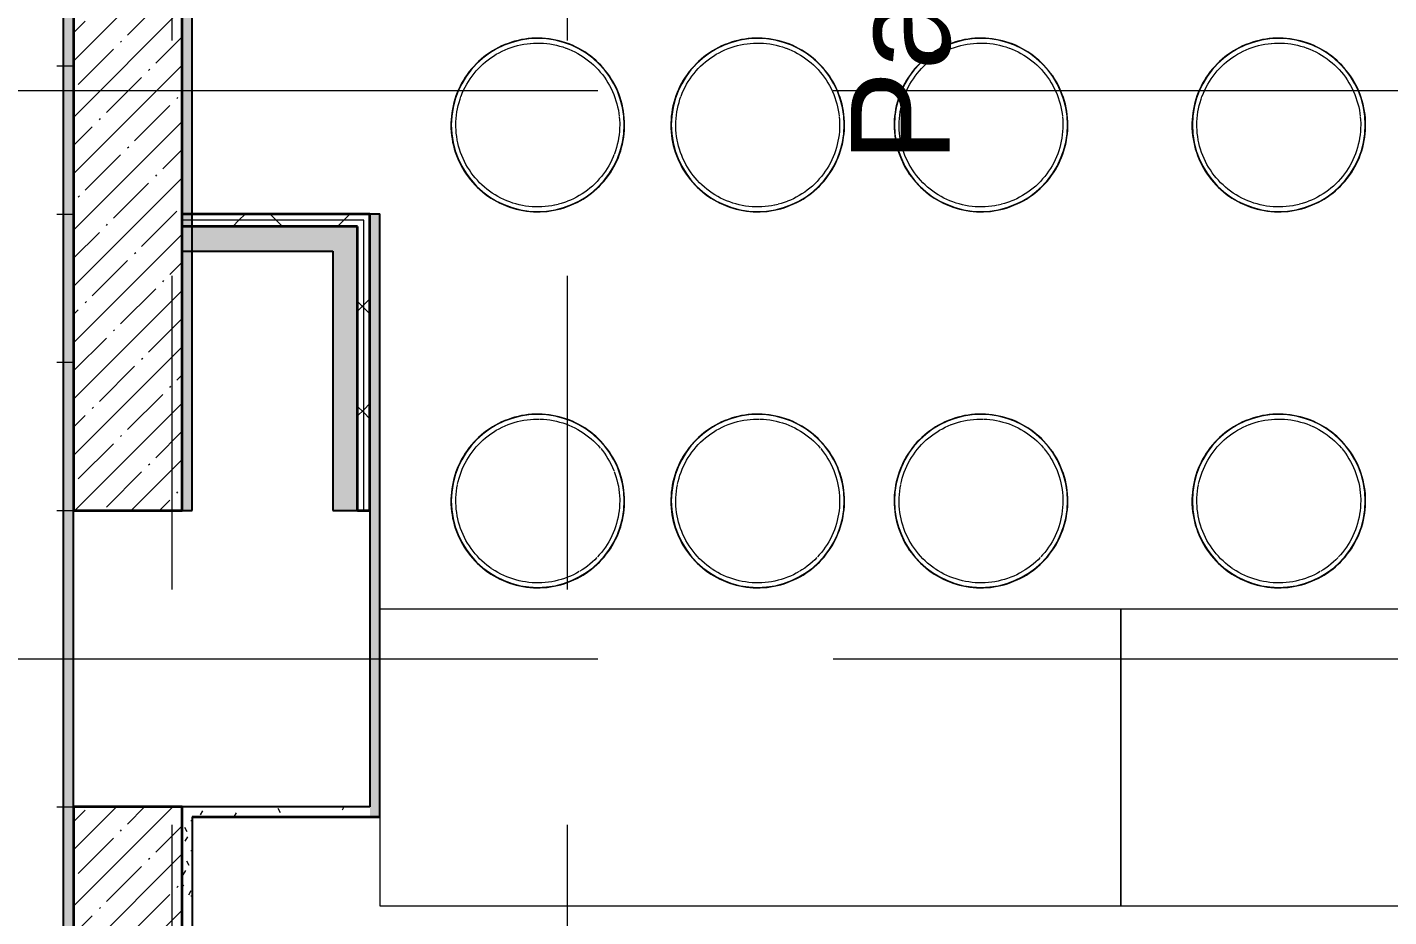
# Model space of a CAD drawing. Header units: millimetres. Extents: x 39286 to 136192, y -1987 to 27400.
# Drawn here: x 42066 to 44822, y 16478 to 18278 of the extents above; entities that cross this region are included whole.
import ezdxf

# ---------------------------------------------------------------- set-up
doc = ezdxf.new("R2010")
doc.units = ezdxf.units.MM
doc.linetypes.add('Осевая', pattern=[3175, 635, -476.25, 1587.5, -476.25])
for name, color, linetype, lineweight in [('A-WALL', 7, 'Continuous', 9), ('G-ANNO-SYMB', 7, 'Continuous', 9), ('I-WALL', 7, 'Continuous', 9), ('S-STRS-MBND', 7, 'Continuous', 9), ('Оси', 7, 'Continuous', 9), ('Оси-2', 7, 'Осевая', 9)]:
    doc.layers.add(name, color=color, linetype=linetype, lineweight=lineweight)
for name, color, linetype, lineweight, true_color in [('A-WALL-1', 7, 'Continuous', 25, 0x3c3c3c), ('A-WALL-2', 7, 'Continuous', 35, 0x3c3c3c), ('A-WALL-FNSH-2', 7, 'Continuous', 13, 0x3c3c3c), ('I-FURN-1', 7, 'Continuous', 9, 0xf0f0f0)]:
    doc.layers.add(name, color=color, linetype=linetype, lineweight=lineweight, true_color=true_color)
doc.styles.add('Arial_1', font='arial.ttf', dxfattribs={"height": 200})
pattern_1 = [(45, (0, 0), (-57.02463, 57.02463), []), (45, (57.025, 0), (-57.02463, 57.02463), [100.806, -20.161, 3.353, -16.808])]
pattern_2 = [(0, (0, 0), (121.92, 30.48), [10.058, -81.382, 10.058, -81.382, -487.68]), (0, (0, 0), (121.92, 30.48), [-182.88, 10.058, -172.822, 10.058, -81.382, -213.36]), (0, (0, 0), (121.92, 30.48), [-457.2, 10.058, -50.902, 10.058, -142.342]), (120, (45.72, 15.24), (-87.356454, 90.345817), [10.058, -81.382, 10.058, -81.382, -487.68]), (120, (45.72, 15.24), (-87.356454, 90.345817), [-182.88, 10.058, -172.822, 10.058, -81.382, -213.36]), (120, (45.72, 15.24), (-87.356454, 90.345817), [-457.2, 10.058, -50.902, 10.058, -142.342]), (240, (60.96, 76.2), (-34.563546, -120.825817), [10.058, -81.382, 10.058, -81.382, -487.68]), (240, (60.96, 76.2), (-34.563546, -120.825817), [-182.88, 10.058, -172.822, 10.058, -81.382, -213.36]), (240, (60.96, 76.2), (-34.563546, -120.825817), [-457.2, 10.058, -50.902, 10.058, -142.342])]
pattern_3 = [(45, (0, 0), (-106.066, 106.066), []), (135, (0, 0), (-106.066, -106.066), [])]

# ---------------------------------------------------------------- blocks, each defined once
blk = doc.blocks.new('Стол базовый прямоугольный - 1_216п-25420479-План разверток пом_ 1_38_ Этаж 1')
at = {"layer": 'I-FURN-1'}
for p, q in [((750, 300), (-750, 300)), ((-750, 300), (-750, -300)), ((750, -300), (750, 300)), ((-750, -300), (750, -300))]:
    blk.add_line(p, q, dxfattribs=at)
blk = doc.blocks.new('Стол базовый прямоугольный - 1_216п-V2-План разверток пом_ 1_38_ Этаж 1')
at = {"layer": 'I-FURN-1'}
for p, q in [((750, 300), (-750, 300)), ((-750, 300), (-750, -300)), ((750, 119.9), (750, 300)), ((-750, -300), (749.8, -300))]:
    blk.add_line(p, q, dxfattribs=at)
blk = doc.blocks.new('Stool _3_ - Aluminium Stool-V19-План разверток пом_ 1_38_ Этаж 1')
at = {"layer": 'I-FURN-1'}
blk.add_line((41.1, -160.6), (34.7, -162.1), dxfattribs=at)
at = {"layer": 'I-FURN-1', "flags": 128}
for points in [[(175.8, 0), (175.7, 7), (175.2, 14), (174.5, 21), (173.6, 28), (172.3, 34.9), (170.8, 41.8), (169, 48.6), (166.9, 55.3), (164.5, 61.9), (161.9, 68.5), (159.1, 74.9), (155.9, 81.2), (152.6, 87.4), (148.9, 93.4), (145.1, 99.3), (141, 105), (136.7, 110.5), (132.2, 115.9), (127.4, 121.1), (122.5, 126.1), (117.3, 130.9), (112, 135.5), (106.5, 139.9), (100.8, 144), (95, 147.9), (89, 151.6), (82.9, 155), (76.6, 158.2), (70.2, 161.2), (63.7, 163.9), (57.1, 166.3), (50.4, 168.4), (43.6, 170.3), (36.8, 171.9), (29.9, 173.2), (22.9, 174.3), (15.9, 175.1), (8.9, 175.6), (1.9, 175.8), (-5.1, 175.7), (-12.2, 175.4), (-19.2, 174.8), (-26.1, 173.8), (-33.1, 172.7), (-39.9, 171.2), (-46.8, 169.5), (-53.5, 167.5), (-60.1, 165.2), (-66.7, 162.6), (-73.2, 159.9), (-79.5, 156.8), (-85.7, 153.5), (-91.8, 149.9), (-97.7, 146.2), (-103.5, 142.1), (-109.1, 137.9), (-114.5, 133.4), (-119.7, 128.7), (-124.8, 123.8), (-129.6, 118.7), (-134.3, 113.5), (-138.7, 108), (-142.9, 102.4), (-146.9, 96.6), (-150.6, 90.6), (-154.1, 84.5), (-157.4, 78.3), (-160.4, 71.9), (-163.2, 65.5), (-165.6, 58.9), (-167.9, 52.2), (-169.8, 45.5), (-171.5, 38.6), (-172.9, 31.7), (-174, 24.8), (-174.9, 17.8), (-175.5, 10.8), (-175.8, 3.8), (-175.8, 0)], [(-15, 165.1), (-8.4, 165.6), (-1.8, 165.8), (4.8, 165.7), (11.5, 165.4), (18.1, 164.8), (24.6, 164), (31.2, 162.8), (37.7, 161.5), (44.1, 159.8), (50.5, 157.9), (56.7, 155.8)], [(-155.2, 58.4), (-152.7, 64.6), (-150, 70.6), (-147.1, 76.6), (-143.9, 82.4), (-140.5, 88.1), (-136.8, 93.6), (-133, 99), (-128.9, 104.3), (-124.6, 109.3), (-120.2, 114.2), (-115.5, 118.9), (-110.7, 123.5), (-105.6, 127.8), (-100.4, 131.9), (-95.1, 135.8), (-89.6, 139.5), (-83.9, 143)], [(-83.9, 143), (-78.1, 146.2), (-72.2, 149.2), (-66.2, 152), (-60.1, 154.5), (-53.9, 156.8), (-47.5, 158.8), (-41.1, 160.6), (-34.7, 162.1), (-28.2, 163.4), (-21.6, 164.4), (-15.3, 165.1)], [(57.5, 155.5), (62.9, 153.4), (69, 150.8), (75, 147.9), (80.8, 144.8), (86.5, 141.4), (92.1, 137.8), (97.6, 134)], [(97.6, 134), (102.9, 130), (108, 125.8), (112.9, 121.4), (117.7, 116.8), (122.3, 112), (126.6, 107), (130.8, 101.9), (134.8, 96.5), (138.5, 91.1), (142.1, 85.5), (145.4, 79.7), (148.4, 73.8), (151.3, 67.8), (153.9, 61.7), (156.2, 55.5), (158.3, 49.2), (160.2, 42.9), (161.7, 36.4), (163.1, 29.9), (164.1, 23.4), (164.8, 17.6)], [(-165.8, 0), (-165.7, 6.6), (-165.3, 13.2), (-164.6, 19.8), (-163.7, 26.4), (-162.5, 32.9), (-161, 39.4), (-159.3, 45.8), (-157.4, 52.2), (-155.5, 57.4)], [(-175.8, 0), (-175.7, -7), (-175.2, -14), (-174.5, -21), (-173.6, -28), (-172.3, -34.9), (-170.8, -41.8), (-169, -48.6), (-166.9, -55.3), (-164.5, -61.9), (-161.9, -68.5), (-159.1, -74.9), (-155.9, -81.2), (-152.6, -87.4), (-148.9, -93.4), (-145.1, -99.3), (-141, -105), (-136.7, -110.5), (-132.2, -115.9), (-127.4, -121.1), (-122.5, -126.1), (-117.3, -130.9), (-112, -135.5), (-106.5, -139.9), (-100.8, -144), (-95, -147.9), (-89, -151.6), (-82.9, -155), (-76.6, -158.2), (-70.2, -161.2), (-63.7, -163.9), (-57.1, -166.3), (-50.4, -168.4), (-43.6, -170.3), (-36.8, -171.9), (-29.9, -173.2), (-22.9, -174.3), (-15.9, -175.1), (-8.9, -175.6), (-1.9, -175.8), (5.1, -175.7), (12.2, -175.4), (19.2, -174.8), (26.1, -173.8), (33.1, -172.7), (39.9, -171.2), (46.8, -169.5), (53.5, -167.5), (60.1, -165.2), (66.7, -162.6), (73.2, -159.9), (79.5, -156.8), (85.7, -153.5), (91.8, -149.9), (97.7, -146.2), (103.5, -142.1), (109.1, -137.9), (114.5, -133.4), (119.7, -128.7), (124.8, -123.8), (129.6, -118.7), (134.3, -113.5), (138.7, -108), (142.9, -102.4), (146.9, -96.6), (150.6, -90.6), (154.1, -84.5), (157.4, -78.3), (160.4, -71.9), (163.2, -65.5), (165.6, -58.9), (167.9, -52.2), (169.8, -45.5), (171.5, -38.6), (172.9, -31.7), (174, -24.8), (174.9, -17.8), (175.5, -10.8), (175.8, -3.8), (175.8, 0)], [(-163.1, -29.9), (-164.1, -23.4), (-164.9, -16.8), (-165.5, -10.2), (-165.8, -3.6), (-165.8, 0)], [(165.8, 0), (165.7, -6.6), (165.3, -13.2), (164.6, -19.8), (163.7, -26.4), (162.5, -32.9), (161, -39.4), (159.3, -45.8), (157.4, -52.2), (155.2, -58.4), (152.7, -64.6), (150, -70.6), (147.1, -76.6), (143.9, -82.4), (140.5, -88.1), (136.8, -93.6), (133, -99), (128.9, -104.3), (124.6, -109.3), (120.2, -114.2), (115.5, -118.9), (110.7, -123.5), (105.6, -127.8), (100.4, -131.9), (95.1, -135.8), (89.6, -139.5), (83.9, -143), (78.1, -146.2), (72.2, -149.2), (66.2, -152), (60.1, -154.5)], [(164.9, 16.8), (165.5, 10.2), (165.8, 3.6), (165.8, 0)], [(33, -162.5), (28.2, -163.4), (21.6, -164.4), (15, -165.1), (8.4, -165.6), (1.8, -165.8), (-4.8, -165.7), (-11.5, -165.4), (-18.1, -164.8), (-24.6, -164), (-31.2, -162.8), (-37.7, -161.5), (-44.1, -159.8), (-50.5, -157.9), (-56.7, -155.8), (-62.9, -153.4), (-69, -150.8), (-75, -147.9), (-80.8, -144.8), (-86.5, -141.4), (-92.1, -137.8), (-97.6, -134), (-102.9, -130), (-108, -125.8), (-112.9, -121.4), (-117.7, -116.8), (-122.3, -112), (-126.6, -107), (-130.8, -101.9), (-134.8, -96.5), (-138.5, -91.1), (-142.1, -85.5), (-145.4, -79.7), (-148.4, -73.8), (-151.3, -67.8), (-153.9, -61.7), (-156.2, -55.5), (-158.3, -49.2), (-160.2, -42.9), (-161.7, -36.4), (-162.9, -30.6)], [(59.6, -154.7), (53.9, -156.8), (47.5, -158.8), (41.7, -160.4)]]:
    blk.add_lwpolyline(points, dxfattribs=at)
at = {"layer": 'I-FURN-1'}
for start, end in [(0, 180), (360, 180), (180, 0), (180, 360)]:
    blk.add_arc((0, 0), 175, start, end, dxfattribs=at)
blk = doc.blocks.new('Stool _3_ - Aluminium Stool-V29-План разверток пом_ 1_38_ Этаж 1')
at = {"layer": 'I-FURN-1'}
blk.add_line((-1.2, 165.8), (3.8, 165.7), dxfattribs=at)
at = {"layer": 'I-FURN-1', "flags": 128}
for points in [[(175.8, 0), (175.7, 7), (175.2, 14), (174.5, 21), (173.6, 28), (172.3, 34.9), (170.8, 41.8), (169, 48.6), (166.9, 55.3), (164.5, 61.9), (161.9, 68.5), (159.1, 74.9), (155.9, 81.2), (152.6, 87.4), (148.9, 93.4), (145.1, 99.3), (141, 105), (136.7, 110.5), (132.2, 115.9), (127.4, 121.1), (122.5, 126.1), (117.3, 130.9), (112, 135.5), (106.5, 139.9), (100.8, 144), (95, 147.9), (89, 151.6), (82.9, 155), (76.6, 158.2), (70.2, 161.2), (63.7, 163.9), (57.1, 166.3), (50.4, 168.4), (43.6, 170.3), (36.8, 171.9), (29.9, 173.2), (22.9, 174.3), (15.9, 175.1), (8.9, 175.6), (1.9, 175.8), (-5.1, 175.7), (-12.2, 175.4), (-19.2, 174.8), (-26.1, 173.8), (-33.1, 172.7), (-39.9, 171.2), (-46.8, 169.5), (-53.5, 167.5), (-60.1, 165.2), (-66.7, 162.6), (-73.2, 159.9), (-79.5, 156.8), (-85.7, 153.5), (-91.8, 149.9), (-97.7, 146.2), (-103.5, 142.1), (-109.1, 137.9), (-114.5, 133.4), (-119.7, 128.7), (-124.8, 123.8), (-129.6, 118.7), (-134.3, 113.5), (-138.7, 108), (-142.9, 102.4), (-146.9, 96.6), (-150.6, 90.6), (-154.1, 84.5), (-157.4, 78.3), (-160.4, 71.9), (-163.2, 65.5), (-165.6, 58.9), (-167.9, 52.2), (-169.8, 45.5), (-171.5, 38.6), (-172.9, 31.7), (-174, 24.8), (-174.9, 17.8), (-175.5, 10.8), (-175.8, 3.8), (-175.8, 0)], [(-59.6, 154.7), (-53.9, 156.8), (-47.5, 158.8), (-41.1, 160.6), (-34.7, 162.1), (-28.2, 163.4), (-21.6, 164.4), (-15, 165.1), (-8.4, 165.6), (-1.8, 165.8)], [(4.8, 165.7), (11.5, 165.4), (18.1, 164.8), (24.6, 164), (31.2, 162.8), (37.7, 161.5), (44.1, 159.8), (50.5, 157.9), (56.7, 155.8), (62.9, 153.4), (69, 150.8)], [(-105.6, 127.8), (-100.4, 131.9), (-95.1, 135.8), (-89.6, 139.5), (-83.9, 143), (-78.1, 146.2), (-72.2, 149.2), (-66.2, 152), (-60.1, 154.5)], [(69.3, 150.6), (75, 147.9), (80.8, 144.8), (86.5, 141.4), (92.1, 137.8), (97.6, 134), (102.9, 130), (108, 125.8), (112.9, 121.4), (117.7, 116.8), (122.3, 112), (126.6, 107)], [(-162.3, 33.7), (-161, 39.4), (-159.3, 45.8), (-157.4, 52.2), (-155.2, 58.4), (-152.7, 64.6), (-150, 70.6), (-147.1, 76.6), (-143.9, 82.4), (-140.5, 88.1), (-136.8, 93.6), (-133, 99), (-128.9, 104.3), (-124.6, 109.3), (-120.2, 114.2), (-115.5, 118.9), (-110.7, 123.5), (-105.9, 127.5)], [(127.5, 106), (130.8, 101.9), (134.8, 96.5), (138.5, 91.1), (142.1, 85.5), (145.4, 79.7), (148.4, 73.8), (151.3, 67.8), (153.9, 61.7), (156.2, 55.5), (158.3, 49.2), (160.2, 42.9), (161.7, 36.4), (163.1, 29.9), (164.1, 23.4), (164.9, 16.8), (165.5, 10.2), (165.8, 3.6), (165.8, 0)], [(-165.8, 0), (-165.7, 6.6), (-165.3, 13.2), (-164.6, 19.8), (-163.7, 26.4), (-162.5, 32.9)], [(-175.8, 0), (-175.7, -7), (-175.2, -14), (-174.5, -21), (-173.6, -28), (-172.3, -34.9), (-170.8, -41.8), (-169, -48.6), (-166.9, -55.3), (-164.5, -61.9), (-161.9, -68.5), (-159.1, -74.9), (-155.9, -81.2), (-152.6, -87.4), (-148.9, -93.4), (-145.1, -99.3), (-141, -105), (-136.7, -110.5), (-132.2, -115.9), (-127.4, -121.1), (-122.5, -126.1), (-117.3, -130.9), (-112, -135.5), (-106.5, -139.9), (-100.8, -144), (-95, -147.9), (-89, -151.6), (-82.9, -155), (-76.6, -158.2), (-70.2, -161.2), (-63.7, -163.9), (-57.1, -166.3), (-50.4, -168.4), (-43.6, -170.3), (-36.8, -171.9), (-29.9, -173.2), (-22.9, -174.3), (-15.9, -175.1), (-8.9, -175.6), (-1.9, -175.8), (5.1, -175.7), (12.2, -175.4), (19.2, -174.8), (26.1, -173.8), (33.1, -172.7), (39.9, -171.2), (46.8, -169.5), (53.5, -167.5), (60.1, -165.2), (66.7, -162.6), (73.2, -159.9), (79.5, -156.8), (85.7, -153.5), (91.8, -149.9), (97.7, -146.2), (103.5, -142.1), (109.1, -137.9), (114.5, -133.4), (119.7, -128.7), (124.8, -123.8), (129.6, -118.7), (134.3, -113.5), (138.7, -108), (142.9, -102.4), (146.9, -96.6), (150.6, -90.6), (154.1, -84.5), (157.4, -78.3), (160.4, -71.9), (163.2, -65.5), (165.6, -58.9), (167.9, -52.2), (169.8, -45.5), (171.5, -38.6), (172.9, -31.7), (174, -24.8), (174.9, -17.8), (175.5, -10.8), (175.8, -3.8), (175.8, 0)], [(-94.2, -136.4), (-97.6, -134), (-102.9, -130), (-108, -125.8), (-112.9, -121.4), (-117.7, -116.8), (-122.3, -112), (-126.6, -107), (-130.8, -101.9), (-134.8, -96.5), (-138.5, -91.1), (-142.1, -85.5), (-145.4, -79.7), (-148.4, -73.8), (-151.3, -67.8), (-153.9, -61.7), (-156.2, -55.5), (-158.3, -49.2), (-160.2, -42.9), (-161.7, -36.4), (-163.1, -29.9), (-164.1, -23.4), (-164.9, -16.8), (-165.5, -10.2), (-165.8, -3.6), (-165.8, 0)], [(165.8, 0), (165.7, -6.6), (165.3, -13.2), (164.6, -19.8), (163.7, -26.4), (162.5, -32.9), (161, -39.4), (159.3, -45.8), (157.4, -52.2), (155.2, -58.4), (152.7, -64.6), (150, -70.6), (147.1, -76.6), (143.9, -82.4), (140.5, -88.1), (136.8, -93.6), (133, -99), (128.9, -104.3), (124.6, -109.3), (121, -113.4)], [(-44.1, -159.8), (-50.5, -157.9), (-56.7, -155.8), (-62.9, -153.4), (-69, -150.8), (-75, -147.9), (-80.8, -144.8), (-86.5, -141.4), (-92.1, -137.8), (-93.6, -136.8)], [(119.9, -114.5), (115.5, -118.9), (110.7, -123.5), (105.6, -127.8), (100.4, -131.9), (95.1, -135.8), (89.6, -139.5), (85, -142.3)], [(83.9, -143), (78.1, -146.2), (72.2, -149.2), (66.2, -152), (60.1, -154.5), (53.9, -156.8), (47.5, -158.8), (41.1, -160.6), (34.7, -162.1), (28.2, -163.4), (21.6, -164.4), (15, -165.1), (8.4, -165.6), (1.8, -165.8), (-4.8, -165.7), (-11.5, -165.4), (-18.1, -164.8), (-24.6, -164), (-31.2, -162.8), (-37.7, -161.5), (-44.1, -159.8)]]:
    blk.add_lwpolyline(points, dxfattribs=at)
at = {"layer": 'I-FURN-1'}
for start, end in [(360, 180), (0, 180), (180, 0), (180, 360)]:
    blk.add_arc((0, 0), 175, start, end, dxfattribs=at)
blk = doc.blocks.new('Stool _3_ - Aluminium Stool-V35-План разверток пом_ 1_38_ Этаж 1')
at = {"layer": 'I-FURN-1'}
blk.add_line((-1.2, 165.8), (3.8, 165.7), dxfattribs=at)
at = {"layer": 'I-FURN-1', "flags": 128}
for points in [[(175.8, 0), (175.7, 7), (175.2, 14), (174.5, 21), (173.6, 28), (172.3, 34.9), (170.8, 41.8), (169, 48.6), (166.9, 55.3), (164.5, 61.9), (161.9, 68.5), (159.1, 74.9), (155.9, 81.2), (152.6, 87.4), (148.9, 93.4), (145.1, 99.3), (141, 105), (136.7, 110.5), (132.2, 115.9), (127.4, 121.1), (122.5, 126.1), (117.3, 130.9), (112, 135.5), (106.5, 139.9), (100.8, 144), (95, 147.9), (89, 151.6), (82.9, 155), (76.6, 158.2), (70.2, 161.2), (63.7, 163.9), (57.1, 166.3), (50.4, 168.4), (43.6, 170.3), (36.8, 171.9), (29.9, 173.2), (22.9, 174.3), (15.9, 175.1), (8.9, 175.6), (1.9, 175.8), (-5.1, 175.7), (-12.2, 175.4), (-19.2, 174.8), (-26.1, 173.8), (-33.1, 172.7), (-39.9, 171.2), (-46.8, 169.5), (-53.5, 167.5), (-60.1, 165.2), (-66.7, 162.6), (-73.2, 159.9), (-79.5, 156.8), (-85.7, 153.5), (-91.8, 149.9), (-97.7, 146.2), (-103.5, 142.1), (-109.1, 137.9), (-114.5, 133.4), (-119.7, 128.7), (-124.8, 123.8), (-129.6, 118.7), (-134.3, 113.5), (-138.7, 108), (-142.9, 102.4), (-146.9, 96.6), (-150.6, 90.6), (-154.1, 84.5), (-157.4, 78.3), (-160.4, 71.9), (-163.2, 65.5), (-165.6, 58.9), (-167.9, 52.2), (-169.8, 45.5), (-171.5, 38.6), (-172.9, 31.7), (-174, 24.8), (-174.9, 17.8), (-175.5, 10.8), (-175.8, 3.8), (-175.8, 0)], [(-59.6, 154.7), (-53.9, 156.8), (-47.5, 158.8), (-41.1, 160.6), (-34.7, 162.1), (-28.2, 163.4), (-21.6, 164.4), (-15, 165.1), (-8.4, 165.6), (-1.8, 165.8)], [(4.8, 165.7), (11.5, 165.4), (18.1, 164.8), (24.6, 164), (31.2, 162.8), (37.7, 161.5), (44.1, 159.8), (50.5, 157.9), (56.7, 155.8), (62.9, 153.4), (69, 150.8)], [(-105.6, 127.8), (-100.4, 131.9), (-95.1, 135.8), (-89.6, 139.5), (-83.9, 143), (-78.1, 146.2), (-72.2, 149.2), (-66.2, 152), (-60.1, 154.5)], [(69.3, 150.6), (75, 147.9), (80.8, 144.8), (86.5, 141.4), (92.1, 137.8), (97.6, 134), (102.9, 130), (108, 125.8), (112.9, 121.4), (117.7, 116.8), (122.3, 112), (126.6, 107)], [(-162.3, 33.7), (-161, 39.4), (-159.3, 45.8), (-157.4, 52.2), (-155.2, 58.4), (-152.7, 64.6), (-150, 70.6), (-147.1, 76.6), (-143.9, 82.4), (-140.5, 88.1), (-136.8, 93.6), (-133, 99), (-128.9, 104.3), (-124.6, 109.3), (-120.2, 114.2), (-115.5, 118.9), (-110.7, 123.5), (-105.9, 127.5)], [(127.5, 106), (130.8, 101.9), (134.8, 96.5), (138.5, 91.1), (142.1, 85.5), (145.4, 79.7), (148.4, 73.8), (151.3, 67.8), (153.9, 61.7), (154.3, 60.7)], [(154.7, 59.7), (156.2, 55.5), (158.3, 49.2), (160.2, 42.9), (161.7, 36.4), (163.1, 29.9), (164.1, 23.4), (164.9, 16.8), (165.5, 10.2), (165.8, 3.6), (165.8, 0)], [(-165.8, 0), (-165.7, 6.6), (-165.3, 13.2), (-164.6, 19.8), (-163.7, 26.4), (-162.5, 32.9)], [(-175.8, 0), (-175.7, -7), (-175.2, -14), (-174.5, -21), (-173.6, -28), (-172.3, -34.9), (-170.8, -41.8), (-169, -48.6), (-166.9, -55.3), (-164.5, -61.9), (-161.9, -68.5), (-159.1, -74.9), (-155.9, -81.2), (-152.6, -87.4), (-148.9, -93.4), (-145.1, -99.3), (-141, -105), (-136.7, -110.5), (-132.2, -115.9), (-127.4, -121.1), (-122.5, -126.1), (-117.3, -130.9), (-112, -135.5), (-106.5, -139.9), (-100.8, -144), (-95, -147.9), (-89, -151.6), (-82.9, -155), (-76.6, -158.2), (-70.2, -161.2), (-63.7, -163.9), (-57.1, -166.3), (-50.4, -168.4), (-43.6, -170.3), (-36.8, -171.9), (-29.9, -173.2), (-22.9, -174.3), (-15.9, -175.1), (-8.9, -175.6), (-1.9, -175.8), (5.1, -175.7), (12.2, -175.4), (19.2, -174.8), (26.1, -173.8), (33.1, -172.7), (39.9, -171.2), (46.8, -169.5), (53.5, -167.5), (60.1, -165.2), (66.7, -162.6), (73.2, -159.9), (79.5, -156.8), (85.7, -153.5), (91.8, -149.9), (97.7, -146.2), (103.5, -142.1), (109.1, -137.9), (114.5, -133.4), (119.7, -128.7), (124.8, -123.8), (129.6, -118.7), (134.3, -113.5), (138.7, -108), (142.9, -102.4), (146.9, -96.6), (150.6, -90.6), (154.1, -84.5), (157.4, -78.3), (160.4, -71.9), (163.2, -65.5), (165.6, -58.9), (167.9, -52.2), (169.8, -45.5), (171.5, -38.6), (172.9, -31.7), (174, -24.8), (174.9, -17.8), (175.5, -10.8), (175.8, -3.8), (175.8, 0)], [(-94.2, -136.4), (-97.6, -134), (-102.9, -130), (-108, -125.8), (-112.9, -121.4), (-117.7, -116.8), (-122.3, -112), (-126.6, -107), (-130.8, -101.9), (-134.8, -96.5), (-138.5, -91.1), (-142.1, -85.5), (-145.4, -79.7), (-148.4, -73.8), (-151.3, -67.8), (-153.9, -61.7), (-156.2, -55.5), (-158.3, -49.2), (-160.2, -42.9), (-161.7, -36.4), (-163.1, -29.9), (-164.1, -23.4), (-164.9, -16.8), (-165.5, -10.2), (-165.8, -3.6), (-165.8, 0)], [(165.8, 0), (165.7, -6.6), (165.3, -13.2), (164.6, -19.8), (163.7, -26.4), (162.5, -32.9), (161, -39.4), (159.3, -45.8), (157.4, -52.2), (155.2, -58.4), (152.7, -64.6), (150, -70.6), (147.1, -76.6), (143.9, -82.4), (140.5, -88.1), (136.8, -93.6), (133, -99), (128.9, -104.3), (124.6, -109.3), (121, -113.4)], [(-44.1, -159.8), (-50.5, -157.9), (-56.7, -155.8), (-62.9, -153.4), (-69, -150.8), (-75, -147.9), (-80.8, -144.8), (-86.5, -141.4), (-92.1, -137.8), (-93.6, -136.8)], [(119.9, -114.5), (115.5, -118.9), (110.7, -123.5), (105.6, -127.8), (100.4, -131.9), (95.1, -135.8), (89.6, -139.5), (85, -142.3)], [(83.9, -143), (78.1, -146.2), (72.2, -149.2), (66.2, -152), (60.1, -154.5), (53.9, -156.8), (47.5, -158.8), (41.1, -160.6), (34.7, -162.1), (28.2, -163.4), (21.6, -164.4), (15, -165.1), (8.4, -165.6), (1.8, -165.8), (-4.8, -165.7), (-11.5, -165.4), (-18.1, -164.8), (-24.6, -164), (-31.2, -162.8), (-37.7, -161.5), (-44.1, -159.8)]]:
    blk.add_lwpolyline(points, dxfattribs=at)
at = {"layer": 'I-FURN-1'}
for start, end in [(360, 180), (0, 180), (180, 0), (180, 360)]:
    blk.add_arc((0, 0), 175, start, end, dxfattribs=at)
blk = doc.blocks.new('Stool _3_ - Aluminium Stool-V36-План разверток пом_ 1_38_ Этаж 1')
at = {"layer": 'I-FURN-1'}
blk.add_line((-1.2, 165.8), (3.8, 165.7), dxfattribs=at)
at = {"layer": 'I-FURN-1', "flags": 128}
for points in [[(175.8, 0), (175.7, 7), (175.2, 14), (174.5, 21), (173.6, 28), (172.3, 34.9), (170.8, 41.8), (169, 48.6), (166.9, 55.3), (164.5, 61.9), (161.9, 68.5), (159.1, 74.9), (155.9, 81.2), (152.6, 87.4), (148.9, 93.4), (145.1, 99.3), (141, 105), (136.7, 110.5), (132.2, 115.9), (127.4, 121.1), (122.5, 126.1), (117.3, 130.9), (112, 135.5), (106.5, 139.9), (100.8, 144), (95, 147.9), (89, 151.6), (82.9, 155), (76.6, 158.2), (70.2, 161.2), (63.7, 163.9), (57.1, 166.3), (50.4, 168.4), (43.6, 170.3), (36.8, 171.9), (29.9, 173.2), (22.9, 174.3), (15.9, 175.1), (8.9, 175.6), (1.9, 175.8), (-5.1, 175.7), (-12.2, 175.4), (-19.2, 174.8), (-26.1, 173.8), (-33.1, 172.7), (-39.9, 171.2), (-46.8, 169.5), (-53.5, 167.5), (-60.1, 165.2), (-66.7, 162.6), (-73.2, 159.9), (-79.5, 156.8), (-85.7, 153.5), (-91.8, 149.9), (-97.7, 146.2), (-103.5, 142.1), (-109.1, 137.9), (-114.5, 133.4), (-119.7, 128.7), (-124.8, 123.8), (-129.6, 118.7), (-134.3, 113.5), (-138.7, 108), (-142.9, 102.4), (-146.9, 96.6), (-150.6, 90.6), (-154.1, 84.5), (-157.4, 78.3), (-160.4, 71.9), (-163.2, 65.5), (-165.6, 58.9), (-167.9, 52.2), (-169.8, 45.5), (-171.5, 38.6), (-172.9, 31.7), (-174, 24.8), (-174.9, 17.8), (-175.5, 10.8), (-175.8, 3.8), (-175.8, 0)], [(-59.6, 154.7), (-53.9, 156.8), (-47.5, 158.8), (-41.1, 160.6), (-34.7, 162.1), (-28.2, 163.4), (-21.6, 164.4), (-15, 165.1), (-8.4, 165.6), (-1.8, 165.8)], [(4.8, 165.7), (11.5, 165.4), (18.1, 164.8), (24.6, 164), (31.2, 162.8), (37.7, 161.5), (44.1, 159.8), (50.5, 157.9), (56.7, 155.8), (62.9, 153.4), (69, 150.8)], [(-105.6, 127.8), (-100.4, 131.9), (-95.1, 135.8), (-89.6, 139.5), (-83.9, 143), (-78.1, 146.2), (-72.2, 149.2), (-66.2, 152), (-60.1, 154.5)], [(69.3, 150.6), (75, 147.9), (80.8, 144.8), (86.5, 141.4), (92.1, 137.8), (97.6, 134), (102.9, 130), (108, 125.8), (112.9, 121.4), (117.7, 116.8), (122.3, 112), (126.6, 107)], [(-162.3, 33.7), (-161, 39.4), (-159.3, 45.8), (-157.4, 52.2), (-155.2, 58.4), (-152.7, 64.6), (-150, 70.6), (-147.1, 76.6), (-143.9, 82.4), (-140.5, 88.1), (-136.8, 93.6), (-133, 99), (-128.9, 104.3), (-124.6, 109.3), (-120.2, 114.2), (-115.5, 118.9), (-110.7, 123.5), (-105.9, 127.5)], [(127.5, 106), (130.8, 101.9), (134.8, 96.5), (138.5, 91.1), (142.1, 85.5), (145.4, 79.7), (148.4, 73.8), (151.3, 67.8), (153.9, 61.7), (156.2, 55.5), (158.3, 49.2), (160.2, 42.9), (161.7, 36.4), (163.1, 29.9), (164.1, 23.4), (164.9, 16.8), (165.5, 10.2), (165.8, 3.6), (165.8, 0)], [(-165.8, 0), (-165.7, 6.6), (-165.3, 13.2), (-164.6, 19.8), (-163.7, 26.4), (-162.5, 32.9)], [(-175.8, 0), (-175.7, -7), (-175.2, -14), (-174.5, -21), (-173.6, -28), (-172.3, -34.9), (-170.8, -41.8), (-169, -48.6), (-166.9, -55.3), (-164.5, -61.9), (-161.9, -68.5), (-159.1, -74.9), (-155.9, -81.2), (-152.6, -87.4), (-148.9, -93.4), (-145.1, -99.3), (-141, -105), (-136.7, -110.5), (-132.2, -115.9), (-127.4, -121.1), (-122.5, -126.1), (-117.3, -130.9), (-112, -135.5), (-106.5, -139.9), (-100.8, -144), (-95, -147.9), (-89, -151.6), (-82.9, -155), (-76.6, -158.2), (-70.2, -161.2), (-63.7, -163.9), (-57.1, -166.3), (-50.4, -168.4), (-43.6, -170.3), (-36.8, -171.9), (-29.9, -173.2), (-22.9, -174.3), (-15.9, -175.1), (-8.9, -175.6), (-1.9, -175.8), (5.1, -175.7), (12.2, -175.4), (19.2, -174.8), (26.1, -173.8), (33.1, -172.7), (39.9, -171.2), (46.8, -169.5), (53.5, -167.5), (60.1, -165.2), (66.7, -162.6), (73.2, -159.9), (79.5, -156.8), (85.7, -153.5), (91.8, -149.9), (97.7, -146.2), (103.5, -142.1), (109.1, -137.9), (114.5, -133.4), (119.7, -128.7), (124.8, -123.8), (129.6, -118.7), (134.3, -113.5), (138.7, -108), (142.9, -102.4), (146.9, -96.6), (150.6, -90.6), (154.1, -84.5), (157.4, -78.3), (160.4, -71.9), (163.2, -65.5), (165.6, -58.9), (167.9, -52.2), (169.8, -45.5), (171.5, -38.6), (172.9, -31.7), (174, -24.8), (174.9, -17.8), (175.5, -10.8), (175.8, -3.8), (175.8, 0)], [(-94.2, -136.4), (-97.6, -134), (-102.9, -130), (-108, -125.8), (-112.9, -121.4), (-117.7, -116.8), (-122.3, -112), (-126.6, -107), (-130.8, -101.9), (-134.8, -96.5), (-138.5, -91.1), (-142.1, -85.5), (-145.4, -79.7), (-148.4, -73.8), (-151.3, -67.8), (-153.9, -61.7), (-156.2, -55.5), (-158.3, -49.2), (-160.2, -42.9), (-161.7, -36.4), (-163.1, -29.9), (-164.1, -23.4), (-164.9, -16.8), (-165.5, -10.2), (-165.8, -3.6), (-165.8, 0)], [(165.8, 0), (165.7, -6.6), (165.3, -13.2), (164.6, -19.8), (163.7, -26.4), (162.5, -32.9), (161, -39.4), (159.3, -45.8), (157.4, -52.2), (155.2, -58.4), (152.7, -64.6), (150, -70.6), (147.1, -76.6), (143.9, -82.4), (140.5, -88.1), (136.8, -93.6), (133, -99), (128.9, -104.3), (124.6, -109.3), (121, -113.4)], [(-44.1, -159.8), (-50.5, -157.9), (-56.7, -155.8), (-62.9, -153.4), (-69, -150.8), (-75, -147.9), (-80.8, -144.8), (-86.5, -141.4), (-92.1, -137.8), (-93.6, -136.8)], [(119.9, -114.5), (115.5, -118.9), (110.7, -123.5), (105.6, -127.8), (100.4, -131.9), (95.1, -135.8), (89.6, -139.5), (85.1, -142.3)], [(83.9, -143), (78.1, -146.2), (72.2, -149.2), (66.2, -152), (60.1, -154.5), (53.9, -156.8), (47.5, -158.8), (41.1, -160.6), (34.7, -162.1), (28.2, -163.4), (21.6, -164.4), (15, -165.1), (8.4, -165.6), (1.8, -165.8), (-4.8, -165.7), (-11.5, -165.4), (-18.1, -164.8), (-24.6, -164), (-31.2, -162.8), (-37.7, -161.5), (-44.1, -159.8)]]:
    blk.add_lwpolyline(points, dxfattribs=at)
at = {"layer": 'I-FURN-1'}
for start, end in [(360, 180), (0, 180), (180, 0), (180, 360)]:
    blk.add_arc((0, 0), 175, start, end, dxfattribs=at)
blk = doc.blocks.new('Stool _3_ - Aluminium Stool-V40-План разверток пом_ 1_38_ Этаж 1')
at = {"layer": 'I-FURN-1'}
blk.add_line((41.1, -160.6), (34.7, -162.1), dxfattribs=at)
at = {"layer": 'I-FURN-1', "flags": 128}
for points in [[(175.8, 0), (175.7, 7), (175.2, 14), (174.5, 21), (173.6, 28), (172.3, 34.9), (170.8, 41.8), (169, 48.6), (166.9, 55.3), (164.5, 61.9), (161.9, 68.5), (159.1, 74.9), (155.9, 81.2), (152.6, 87.4), (148.9, 93.4), (145.1, 99.3), (141, 105), (136.7, 110.5), (132.2, 115.9), (127.4, 121.1), (122.5, 126.1), (117.3, 130.9), (112, 135.5), (106.5, 139.9), (100.8, 144), (95, 147.9), (89, 151.6), (82.9, 155), (76.6, 158.2), (70.2, 161.2), (63.7, 163.9), (57.1, 166.3), (50.4, 168.4), (43.6, 170.3), (36.8, 171.9), (29.9, 173.2), (22.9, 174.3), (15.9, 175.1), (8.9, 175.6), (1.9, 175.8), (-5.1, 175.7), (-12.2, 175.4), (-19.2, 174.8), (-26.1, 173.8), (-33.1, 172.7), (-39.9, 171.2), (-46.8, 169.5), (-53.5, 167.5), (-60.1, 165.2), (-66.7, 162.6), (-73.2, 159.9), (-79.5, 156.8), (-85.7, 153.5), (-91.8, 149.9), (-97.7, 146.2), (-103.5, 142.1), (-109.1, 137.9), (-114.5, 133.4), (-119.7, 128.7), (-124.8, 123.8), (-129.6, 118.7), (-134.3, 113.5), (-138.7, 108), (-142.9, 102.4), (-146.9, 96.6), (-150.6, 90.6), (-154.1, 84.5), (-157.4, 78.3), (-160.4, 71.9), (-163.2, 65.5), (-165.6, 58.9), (-167.9, 52.2), (-169.8, 45.5), (-171.5, 38.6), (-172.9, 31.7), (-174, 24.8), (-174.9, 17.8), (-175.5, 10.8), (-175.8, 3.8), (-175.8, 0)], [(-15, 165.1), (-8.4, 165.6), (-1.8, 165.8), (4.8, 165.7), (11.5, 165.4), (18.1, 164.8), (24.6, 164), (31.2, 162.8), (37.7, 161.5), (44.1, 159.8), (50.5, 157.9), (56.7, 155.8)], [(-155.2, 58.4), (-152.7, 64.6), (-150, 70.6), (-147.1, 76.6), (-143.9, 82.4), (-140.5, 88.1), (-136.8, 93.6), (-133, 99), (-128.9, 104.3), (-124.6, 109.3), (-120.2, 114.2), (-115.5, 118.9), (-110.7, 123.5), (-105.6, 127.8), (-100.4, 131.9), (-95.1, 135.8), (-89.6, 139.5), (-83.9, 143)], [(-83.9, 143), (-78.1, 146.2), (-72.2, 149.2), (-66.2, 152), (-60.1, 154.5), (-53.9, 156.8), (-47.5, 158.8), (-41.1, 160.6), (-34.7, 162.1), (-28.2, 163.4), (-21.6, 164.4), (-15.3, 165.1)], [(57.5, 155.5), (62.9, 153.4), (69, 150.8), (75, 147.9), (80.8, 144.8), (86.5, 141.4), (92.1, 137.8), (97.6, 134)], [(97.6, 134), (102.9, 130), (108, 125.8), (112.9, 121.4), (117.7, 116.8), (122.3, 112), (126.6, 107), (130.8, 101.9), (134.8, 96.5), (138.5, 91.1), (142.1, 85.5), (145.4, 79.7), (148.4, 73.8), (151.3, 67.8), (153.9, 61.7), (156.2, 55.5), (158.3, 49.2), (160.2, 42.9), (161.7, 36.4), (163.1, 29.9), (164.1, 23.4), (164.8, 17.6)], [(-165.8, 0), (-165.7, 6.6), (-165.3, 13.2), (-164.6, 19.8), (-163.7, 26.4), (-162.5, 32.9), (-161, 39.4), (-159.3, 45.8), (-157.4, 52.2), (-155.5, 57.4)], [(-175.8, 0), (-175.7, -7), (-175.2, -14), (-174.5, -21), (-173.6, -28), (-172.3, -34.9), (-170.8, -41.8), (-169, -48.6), (-166.9, -55.3), (-164.5, -61.9), (-161.9, -68.5), (-159.1, -74.9), (-155.9, -81.2), (-152.6, -87.4), (-148.9, -93.4), (-145.1, -99.3), (-141, -105), (-136.7, -110.5), (-132.2, -115.9), (-127.4, -121.1), (-122.5, -126.1), (-117.3, -130.9), (-112, -135.5), (-106.5, -139.9), (-100.8, -144), (-95, -147.9), (-89, -151.6), (-82.9, -155), (-76.6, -158.2), (-70.2, -161.2), (-63.7, -163.9), (-57.1, -166.3), (-50.4, -168.4), (-43.6, -170.3), (-36.8, -171.9), (-29.9, -173.2), (-22.9, -174.3), (-15.9, -175.1), (-8.9, -175.6), (-1.9, -175.8), (5.1, -175.7), (12.2, -175.4), (19.2, -174.8), (26.1, -173.8), (33.1, -172.7), (39.9, -171.2), (46.8, -169.5), (53.5, -167.5), (60.1, -165.2), (66.7, -162.6), (73.2, -159.9), (79.5, -156.8), (85.7, -153.5), (91.8, -149.9), (97.7, -146.2), (103.5, -142.1), (109.1, -137.9), (114.5, -133.4), (119.7, -128.7), (124.8, -123.8), (129.6, -118.7), (134.3, -113.5), (138.7, -108), (142.9, -102.4), (146.9, -96.6), (150.6, -90.6), (154.1, -84.5), (157.4, -78.3), (160.4, -71.9), (163.2, -65.5), (165.6, -58.9), (167.9, -52.2), (169.8, -45.5), (171.5, -38.6), (172.9, -31.7), (174, -24.8), (174.9, -17.8), (175.5, -10.8), (175.8, -3.8), (175.8, 0)], [(-163.1, -29.9), (-164.1, -23.4), (-164.9, -16.8), (-165.5, -10.2), (-165.8, -3.6), (-165.8, 0)], [(165.8, 0), (165.7, -6.6), (165.3, -13.2), (164.6, -19.8), (163.7, -26.4), (162.5, -32.9), (161, -39.4), (159.3, -45.8), (157.4, -52.2), (155.2, -58.4), (154.7, -59.7)], [(164.9, 16.8), (165.5, 10.2), (165.8, 3.6), (165.8, 0)], [(33.7, -162.3), (28.2, -163.4), (21.6, -164.4), (15, -165.1), (8.4, -165.6), (1.8, -165.8), (-4.8, -165.7), (-11.5, -165.4), (-18.1, -164.8), (-24.6, -164), (-31.2, -162.8), (-37.7, -161.5), (-44.1, -159.8), (-50.5, -157.9), (-56.7, -155.8), (-62.9, -153.4), (-69, -150.8), (-75, -147.9), (-80.8, -144.8), (-86.5, -141.4), (-92.1, -137.8), (-97.6, -134), (-102.9, -130), (-108, -125.8), (-112.9, -121.4), (-117.7, -116.8), (-122.3, -112), (-126.6, -107), (-130.8, -101.9), (-134.8, -96.5), (-138.5, -91.1), (-142.1, -85.5), (-145.4, -79.7), (-148.4, -73.8), (-151.3, -67.8), (-153.9, -61.7), (-156.2, -55.5), (-158.3, -49.2), (-160.2, -42.9), (-161.7, -36.4), (-162.9, -30.6)], [(154.3, -60.6), (152.7, -64.6), (150, -70.6), (147.1, -76.6), (143.9, -82.4), (140.5, -88.1), (136.8, -93.6), (133, -99), (128.9, -104.3), (124.6, -109.3), (120.2, -114.2), (115.5, -118.9), (110.7, -123.5), (105.6, -127.8), (100.4, -131.9), (95.1, -135.8), (89.6, -139.5), (83.9, -143), (78.1, -146.2), (72.2, -149.2), (66.2, -152), (60.1, -154.5)], [(59.6, -154.7), (53.9, -156.8), (47.5, -158.8), (41.7, -160.4)]]:
    blk.add_lwpolyline(points, dxfattribs=at)
at = {"layer": 'I-FURN-1'}
for start, end in [(0, 180), (360, 180), (180, 0), (180, 360)]:
    blk.add_arc((0, 0), 175, start, end, dxfattribs=at)
blk = doc.blocks.new('Stool _3_ - Aluminium Stool-V10-План разверток пом_ 1_38_ Этаж 1')
at = {"layer": 'I-FURN-1'}
blk.add_line((41.1, -160.6), (34.7, -162.1), dxfattribs=at)
at = {"layer": 'I-FURN-1', "flags": 128}
for points in [[(175.8, 0), (175.7, 7), (175.2, 14), (174.5, 21), (173.6, 28), (172.3, 34.9), (170.8, 41.8), (169, 48.6), (166.9, 55.3), (164.5, 61.9), (161.9, 68.5), (159.1, 74.9), (155.9, 81.2), (152.6, 87.4), (148.9, 93.4), (145.1, 99.3), (141, 105), (136.7, 110.5), (132.2, 115.9), (127.4, 121.1), (122.5, 126.1), (117.3, 130.9), (112, 135.5), (106.5, 139.9), (100.8, 144), (95, 147.9), (89, 151.6), (82.9, 155), (76.6, 158.2), (70.2, 161.2), (63.7, 163.9), (57.1, 166.3), (50.4, 168.4), (43.6, 170.3), (36.8, 171.9), (29.9, 173.2), (22.9, 174.3), (15.9, 175.1), (8.9, 175.6), (1.9, 175.8), (-5.1, 175.7), (-12.2, 175.4), (-19.2, 174.8), (-26.1, 173.8), (-33.1, 172.7), (-39.9, 171.2), (-46.8, 169.5), (-53.5, 167.5), (-60.1, 165.2), (-66.7, 162.6), (-73.2, 159.9), (-79.5, 156.8), (-85.7, 153.5), (-91.8, 149.9), (-97.7, 146.2), (-103.5, 142.1), (-109.1, 137.9), (-114.5, 133.4), (-119.7, 128.7), (-124.8, 123.8), (-129.6, 118.7), (-134.3, 113.5), (-138.7, 108), (-142.9, 102.4), (-146.9, 96.6), (-150.6, 90.6), (-154.1, 84.5), (-157.4, 78.3), (-160.4, 71.9), (-163.2, 65.5), (-165.6, 58.9), (-167.9, 52.2), (-169.8, 45.5), (-171.5, 38.6), (-172.9, 31.7), (-174, 24.8), (-174.9, 17.8), (-175.5, 10.8), (-175.8, 3.8), (-175.8, 0)], [(-15, 165.1), (-8.4, 165.6), (-1.8, 165.8), (4.8, 165.7), (11.5, 165.4), (18.1, 164.8), (24.6, 164), (31.2, 162.8), (37.7, 161.5), (44.1, 159.8), (50.5, 157.9), (56.7, 155.8)], [(-155.2, 58.4), (-152.7, 64.6), (-150, 70.6), (-147.1, 76.6), (-143.9, 82.4), (-140.5, 88.1), (-136.8, 93.6), (-133, 99), (-128.9, 104.3), (-124.6, 109.3), (-120.2, 114.2), (-115.5, 118.9), (-110.7, 123.5), (-105.6, 127.8), (-100.4, 131.9), (-95.1, 135.8), (-89.6, 139.5), (-83.9, 143)], [(-83.9, 143), (-78.1, 146.2), (-72.2, 149.2), (-66.2, 152), (-60.1, 154.5), (-53.9, 156.8), (-47.5, 158.8), (-41.1, 160.6), (-34.7, 162.1), (-28.2, 163.4), (-21.6, 164.4), (-15.3, 165.1)], [(57.5, 155.5), (62.9, 153.4), (69, 150.8), (75, 147.9), (80.8, 144.8), (86.5, 141.4), (92.1, 137.8), (97.6, 134)], [(97.6, 134), (102.9, 130), (108, 125.8), (112.9, 121.4), (117.7, 116.8), (122.3, 112), (126.6, 107), (130.8, 101.9), (134.8, 96.5), (138.5, 91.1), (142.1, 85.5), (145.4, 79.7), (148.4, 73.8), (151.3, 67.8), (153.9, 61.7), (156.2, 55.5), (158.3, 49.2), (160.2, 42.9), (161.7, 36.4), (163.1, 29.9), (164.1, 23.4), (164.8, 17.6)], [(-165.8, 0), (-165.7, 6.6), (-165.3, 13.2), (-164.6, 19.8), (-163.7, 26.4), (-162.5, 32.9), (-161, 39.4), (-159.3, 45.8), (-157.4, 52.2), (-155.5, 57.4)], [(-175.8, 0), (-175.7, -7), (-175.2, -14), (-174.5, -21), (-173.6, -28), (-172.3, -34.9), (-170.8, -41.8), (-169, -48.6), (-166.9, -55.3), (-164.5, -61.9), (-161.9, -68.5), (-159.1, -74.9), (-155.9, -81.2), (-152.6, -87.4), (-148.9, -93.4), (-145.1, -99.3), (-141, -105), (-136.7, -110.5), (-132.2, -115.9), (-127.4, -121.1), (-122.5, -126.1), (-117.3, -130.9), (-112, -135.5), (-106.5, -139.9), (-100.8, -144), (-95, -147.9), (-89, -151.6), (-82.9, -155), (-76.6, -158.2), (-70.2, -161.2), (-63.7, -163.9), (-57.1, -166.3), (-50.4, -168.4), (-43.6, -170.3), (-36.8, -171.9), (-29.9, -173.2), (-22.9, -174.3), (-15.9, -175.1), (-8.9, -175.6), (-1.9, -175.8), (5.1, -175.7), (12.2, -175.4), (19.2, -174.8), (26.1, -173.8), (33.1, -172.7), (39.9, -171.2), (46.8, -169.5), (53.5, -167.5), (60.1, -165.2), (66.7, -162.6), (73.2, -159.9), (79.5, -156.8), (85.7, -153.5), (91.8, -149.9), (97.7, -146.2), (103.5, -142.1), (109.1, -137.9), (114.5, -133.4), (119.7, -128.7), (124.8, -123.8), (129.6, -118.7), (134.3, -113.5), (138.7, -108), (142.9, -102.4), (146.9, -96.6), (150.6, -90.6), (154.1, -84.5), (157.4, -78.3), (160.4, -71.9), (163.2, -65.5), (165.6, -58.9), (167.9, -52.2), (169.8, -45.5), (171.5, -38.6), (172.9, -31.7), (174, -24.8), (174.9, -17.8), (175.5, -10.8), (175.8, -3.8), (175.8, 0)], [(-163.1, -29.9), (-164.1, -23.4), (-164.9, -16.8), (-165.5, -10.2), (-165.8, -3.6), (-165.8, 0)], [(165.8, 0), (165.7, -6.6), (165.3, -13.2), (164.6, -19.8), (163.7, -26.4), (162.5, -32.9), (161, -39.4), (159.3, -45.8), (157.4, -52.2), (155.2, -58.4), (152.7, -64.6), (150, -70.6), (147.1, -76.6), (143.9, -82.4), (140.5, -88.1), (136.8, -93.6), (133, -99), (128.9, -104.3), (124.6, -109.3), (120.2, -114.2), (115.5, -118.9), (110.7, -123.5), (105.6, -127.8), (100.4, -131.9), (95.1, -135.8), (89.6, -139.5), (83.9, -143), (78.1, -146.2), (72.2, -149.2), (66.2, -152), (60.1, -154.5)], [(164.9, 16.8), (165.5, 10.2), (165.8, 3.6), (165.8, 0)], [(33.7, -162.3), (28.2, -163.4), (21.6, -164.4), (15, -165.1), (8.4, -165.6), (1.8, -165.8), (-4.8, -165.7), (-11.5, -165.4), (-18.1, -164.8), (-24.6, -164), (-31.2, -162.8), (-37.7, -161.5), (-44.1, -159.8), (-50.5, -157.9), (-56.7, -155.8), (-62.9, -153.4), (-69, -150.8), (-75, -147.9), (-80.8, -144.8), (-86.5, -141.4), (-92.1, -137.8), (-97.6, -134), (-102.9, -130), (-108, -125.8), (-112.9, -121.4), (-117.7, -116.8), (-122.3, -112), (-126.6, -107), (-130.8, -101.9), (-134.8, -96.5), (-138.5, -91.1), (-142.1, -85.5), (-145.4, -79.7), (-148.4, -73.8), (-151.3, -67.8), (-153.9, -61.7), (-156.2, -55.5), (-158.3, -49.2), (-160.2, -42.9), (-161.7, -36.4), (-162.9, -30.6)], [(59.6, -154.7), (53.9, -156.8), (47.5, -158.8), (41.7, -160.4)]]:
    blk.add_lwpolyline(points, dxfattribs=at)
at = {"layer": 'I-FURN-1'}
for start, end in [(0, 180), (360, 180), (180, 0), (180, 360)]:
    blk.add_arc((0, 0), 175, start, end, dxfattribs=at)

msp = doc.modelspace()

# ---------------------------------------------------------------- hatches: boundary and pattern name
at = {"layer": 'I-WALL'}
h = msp.add_hatch(dxfattribs=at)
h.set_pattern_fill('FP_17', color=256, style=0, pattern_type=2)
h.set_pattern_definition(pattern_2)
h.paths.add_polyline_path([(42160, 15220), (42160, 23400), (42140, 23400), (42140, 15220)])
h = msp.add_hatch(dxfattribs=at)
h.set_pattern_fill('FP_17', color=256, style=0, pattern_type=2)
h.set_pattern_definition(pattern_2)
h.paths.add_polyline_path([(42760, 16680), (42780, 16680), (42780, 17900), (42760, 17900), (42760, 16700)])
h.paths.add_polyline_path([(42780, 19700), (42780, 20300), (42760, 20300), (42760, 19700)])
h.paths.add_polyline_path([(42780, 22100), (42780, 23300), (42760, 23300), (42760, 22100)])
h = msp.add_hatch(dxfattribs=at)
h.set_pattern_fill('FP_3', color=256, style=0, pattern_type=2)
h.set_pattern_definition(pattern_1)
h.paths.add_polyline_path([(42160, 17300), (42380, 17300), (42380, 22700), (42160, 22700), (42160, 17458.2)])
h = msp.add_hatch(dxfattribs=at)
h.set_pattern_fill('FP_17', color=256, style=0, pattern_type=2)
h.set_pattern_definition(pattern_2)
h.paths.add_polyline_path([(42400, 17300), (42400, 22700), (42380, 22700), (42380, 17300)])
h = msp.add_hatch(dxfattribs=at)
h.set_pattern_fill('FP_18', color=256, style=0, pattern_type=2)
h.set_pattern_definition(pattern_3)
h.paths.add_polyline_path([(42747.5, 17887.5), (42747.5, 17900), (42380, 17900), (42380, 17887.5), (42735, 17887.5)])
h = msp.add_hatch(dxfattribs=at)
h.set_pattern_fill('FP_18', color=256, style=0, pattern_type=2)
h.set_pattern_definition(pattern_3)
h.paths.add_polyline_path([(42735, 17875), (42735, 17887.5), (42380, 17887.5), (42380, 17875), (42685, 17875)])
h = msp.add_hatch(dxfattribs=at)
h.set_pattern_fill('FP_18', color=256, style=0, pattern_type=2)
h.set_pattern_definition(pattern_3)
h.paths.add_polyline_path([(42747.5, 17300), (42747.5, 17887.5), (42735, 17887.5), (42735, 17300)])
h = msp.add_hatch(dxfattribs=at)
h.set_pattern_fill('FP_18', color=256, style=0, pattern_type=2)
h.set_pattern_definition(pattern_3)
h.paths.add_polyline_path([(42760, 17300), (42760, 17900), (42747.5, 17900), (42747.5, 17300)])
for points in [[(42627.4, 17825), (42685, 17825), (42685, 17875), (42380, 17875), (42380, 17825)], [(42735, 17300), (42735, 17875), (42685, 17875), (42685, 17300)]]:
    msp.add_hatch(color=256, dxfattribs=at).paths.add_polyline_path(points)
h = msp.add_hatch(dxfattribs=at)
h.set_pattern_fill('FP_3', color=256, style=0, pattern_type=2)
h.set_pattern_definition(pattern_1)
h.paths.add_polyline_path([(42160, 15200), (42380, 15200), (42380, 16700), (42160, 16700), (42160, 15255.5)])
h = msp.add_hatch(dxfattribs=at)
h.set_pattern_fill('FP_17', color=256, style=0, pattern_type=2)
h.set_pattern_definition(pattern_2)
h.paths.add_polyline_path([(42401, 16680), (42760, 16680), (42760, 16700), (42380, 16700), (42380, 16680), (42400, 16680)])
h = msp.add_hatch(dxfattribs=at)
h.set_pattern_fill('FP_17', color=256, style=0, pattern_type=2)
h.set_pattern_definition(pattern_2)
h.paths.add_polyline_path([(42400, 15082.5), (42400, 16680), (42380, 16680), (42380, 15082.5)])

# ---------------------------------------------------------------- linework, layer by layer
at = {"layer": 'A-WALL'}
for p, q in [((42747.5, 17887.5), (42380, 17887.5)), ((42747.5, 17300), (42747.5, 17887.5))]:
    msp.add_line(p, q, dxfattribs=at)
at = {"layer": 'A-WALL-1'}
for p, q in [((42160, 16700), (42160, 23400)), ((42140, 15220), (42140, 23380)), ((42400, 17300), (42400, 22700)), ((42760, 17900), (42760, 16700)), ((42780, 17900), (42760, 17900)), ((42780, 16680), (42780, 17900)), ((42380, 17825), (42685, 17825)), ((42685, 17825), (42685, 17300)), ((42380, 17300), (42400, 17300)), ((42685, 17300), (42735, 17300)), ((42760, 16700), (42380, 16700)), ((42400, 16680), (42400, 15102.5)), ((42780, 16680), (42400, 16680))]:
    msp.add_line(p, q, dxfattribs=at)
at = {"layer": 'A-WALL-2'}
for p, q in [((42160, 22700), (42160, 17300)), ((42380, 17300), (42380, 22700)), ((42760, 17900), (42380, 17900)), ((42760, 17300), (42760, 17900)), ((42735, 17875), (42380, 17875)), ((42735, 17300), (42735, 17875)), ((42160, 17300), (42380, 17300)), ((42735, 17300), (42760, 17300)), ((42380, 16700), (42160, 16700)), ((42160, 16700), (42160, 15200)), ((42380, 12300), (42380, 16700))]:
    msp.add_line(p, q, dxfattribs=at)
at = {"layer": 'A-WALL-FNSH-2'}
for p, q in [((42139, 23379), (42139, 15220)), ((42401, 17900), (42401, 19699)), ((42760, 17901), (42400, 17901)), ((42760, 17900), (42760, 17901)), ((42781, 17900), (42780, 17900)), ((42780, 17900), (42780, 16680)), ((42781, 16679), (42781, 17900)), ((42401, 15108), (42401, 16679)), ((42401, 16679), (42781, 16679)), ((42780, 16680), (42780, 16680))]:
    msp.add_line(p, q, dxfattribs=at)
at = {"layer": 'S-STRS-MBND'}
for p, q in [((42160, 16700), (42160, 20600)), ((42126.1, 18200), (42160, 18200)), ((42126.1, 18200), (42160, 18200)), ((42126.1, 17900), (42160, 17900)), ((42126.1, 17900), (42160, 17900)), ((42126.1, 17600), (42160, 17600)), ((42126.1, 17600), (42160, 17600)), ((42126.1, 17300), (42160, 17300)), ((42126.1, 17300), (42160, 17300)), ((42126.1, 17000), (42160, 17000)), ((42126.1, 17000), (42160, 17000)), ((42126.1, 16700), (42160, 16700)), ((42126.1, 16700), (42160, 16700)), ((42160, 15200), (42160, 16700))]:
    msp.add_line(p, q, dxfattribs=at)
at = {"layer": 'Оси'}
for p, q in [((40086.3, 18150), (42586.3, 18150)), ((40086.3, 17000), (42586.3, 17000))]:
    msp.add_line(p, q, dxfattribs=at)
at = {"layer": 'Оси-2'}
for p, q in [((42360, 10790), (42360, 24898.1)), ((43160, 10790), (43160, 24898.1)), ((42586.3, 18150), (55651, 18150)), ((42586.3, 17000), (55651, 17000))]:
    msp.add_line(p, q, dxfattribs=at)

# ---------------------------------------------------------------- block references
at = {"layer": 'I-FURN-1'}
for name, p in [('Stool _3_ - Aluminium Stool-V40-План разверток пом_ 1_38_ Этаж 1', (43099.8, 18080.2)), ('Stool _3_ - Aluminium Stool-V10-План разверток пом_ 1_38_ Этаж 1', (43545, 18080.2)), ('Stool _3_ - Aluminium Stool-V10-План разверток пом_ 1_38_ Этаж 1', (43997, 18080.2)), ('Stool _3_ - Aluminium Stool-V19-План разверток пом_ 1_38_ Этаж 1', (44599.8, 18080.2)), ('Stool _3_ - Aluminium Stool-V35-План разверток пом_ 1_38_ Этаж 1', (43099.8, 17319.3)), ('Stool _3_ - Aluminium Stool-V36-План разверток пом_ 1_38_ Этаж 1', (43545, 17319.3)), ('Stool _3_ - Aluminium Stool-V29-План разверток пом_ 1_38_ Этаж 1', (43997, 17319.3)), ('Stool _3_ - Aluminium Stool-V29-План разверток пом_ 1_38_ Этаж 1', (44599.8, 17319.3))]:
    msp.add_blockref(name, p, dxfattribs=at)
at = {"layer": 'I-FURN-1', "rotation": 180}
for name, p in [('Стол базовый прямоугольный - 1_216п-V2-План разверток пом_ 1_38_ Этаж 1', (43529.8, 16800.1)), ('Стол базовый прямоугольный - 1_216п-25420479-План разверток пом_ 1_38_ Этаж 1', (45029.8, 16800.1))]:
    msp.add_blockref(name, p, dxfattribs=at)

# ---------------------------------------------------------------- texts
at = {"layer": 'G-ANNO-SYMB', "insert": (43733.9, 18004.1), "char_height": 200, "width": 1659.493, "attachment_point": 1, "rotation": 90, "style": 'Arial_1'}
msp.add_mtext('Развертка', dxfattribs=at)

doc.saveas('drawing.dxf')
